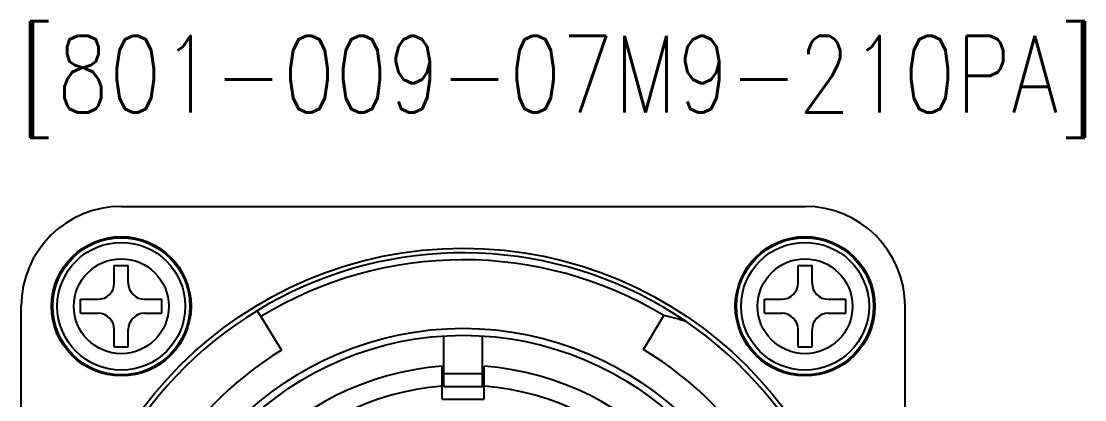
# Model space of a CAD drawing. Extents: x 260 to 819, y -886 to -454.
# Drawn here: x 357.7 to 411.4, y -639.7 to -620.6 of the extents above; entities that cross this region are included whole.
import ezdxf

# ---------------------------------------------------------------- set-up
doc = ezdxf.new("R2010")
doc.units = 0
doc.header["$LTSCALE"] = 150
doc.header["$MEASUREMENT"] = 0
doc.layers.get('0').update_dxf_attribs({"color": 6, "linetype": 'CONTINUOUS'})
doc.layers.add('현배선도', color=7, linetype='CONTINUOUS')
doc.styles.get("Standard").update_dxf_attribs({"font": 'romans.shx', "width": 0.8, "bigfont": 'whgtxt.shx'})

msp = doc.modelspace()

# ---------------------------------------------------------------- linework, layer by layer
at = {"color": 7, "linetype": 'Continuous'}
for p, q in [((362.757, -629.939), (397.302, -629.939)), ((362.405, -633.817), (362.405, -632.936)), ((362.405, -632.936), (363.11, -632.936)), ((363.11, -633.817), (363.11, -632.936)), ((396.95, -633.817), (396.95, -632.936)), ((396.95, -632.936), (397.655, -632.936)), ((397.655, -633.817), (397.655, -632.936)), ((357.705, -669.537), (357.705, -634.992)), ((360.701, -635.344), (360.701, -634.639)), ((360.701, -634.639), (361.582, -634.639)), ((363.932, -634.639), (364.813, -634.639)), ((364.813, -635.344), (364.813, -634.639)), ((395.246, -635.344), (395.246, -634.639)), ((395.246, -634.639), (396.127, -634.639)), ((398.477, -634.639), (399.358, -634.639)), ((399.358, -635.344), (399.358, -634.639)), ((402.355, -669.537), (402.355, -634.992)), ((360.701, -635.344), (361.582, -635.344)), ((363.932, -635.344), (364.813, -635.344)), ((369.621, -635.215), (369.805, -635.516)), ((369.805, -635.516), (370.846, -637.221)), ((389.141, -637.177), (390.173, -635.467)), ((395.246, -635.344), (396.127, -635.344)), ((398.477, -635.344), (399.358, -635.344)), ((362.405, -637.048), (362.405, -636.167)), ((363.11, -637.048), (363.11, -636.167)), ((379.06, -638.399), (379.06, -636.49)), ((380.999, -638.399), (380.999, -636.49)), ((396.95, -637.048), (396.95, -636.167)), ((397.655, -637.048), (397.655, -636.167)), ((362.405, -637.048), (363.11, -637.048)), ((396.95, -637.048), (397.655, -637.048)), ((378.972, -639.029), (378.972, -638.027)), ((381.087, -639.029), (381.087, -638.027)), ((379.06, -639.046), (379.06, -638.399)), ((379.06, -638.399), (380.999, -638.399)), ((380.999, -639.046), (380.999, -638.399)), ((378.972, -639.692), (378.972, -639.029)), ((379.06, -639.046), (380.999, -639.046)), ((381.087, -639.692), (381.087, -639.029)), ((378.972, -639.692), (381.087, -639.692))]:
    msp.add_line(p, q, dxfattribs=at)
for centre, radius in [((362.757, -634.992), 3.525), ((362.757, -634.992), 3.466), ((362.757, -634.992), 3.231), ((397.302, -634.992), 3.525), ((397.302, -634.992), 3.466), ((397.302, -634.992), 3.231), ((380.03, -652.264), 20.21), ((362.757, -634.992), 2.399), ((397.302, -634.992), 2.399), ((380.03, -652.264), 16.156), ((380.03, -652.264), 15.804)]:
    msp.add_circle(centre, radius, dxfattribs=at)
for centre, radius, start, end in [((362.757, -634.992), 5.053, 90, 180), ((397.302, -634.992), 5.053, 0, 90), ((380.03, -652.264), 19.975, 1.401, 121.4042), ((380.03, -652.264), 19.623, 58.8721, 121.4042), ((361.582, -633.817), 0.822, 270, 0), ((363.932, -633.817), 0.822, 180, 270), ((396.127, -633.817), 0.822, 270, 0), ((398.477, -633.817), 0.822, 180, 270), ((380.03, -652.264), 19.975, 121.4009, 241.4042), ((361.582, -636.167), 0.822, 0, 90), ((363.932, -636.167), 0.822, 90, 180), ((385.688, -655.138), 20.176, 73.9547, 77.1537), ((396.127, -636.167), 0.822, 0, 90), ((398.477, -636.167), 0.822, 90, 180), ((380.03, -652.264), 17.625, 1.4042, 58.8721), ((380.03, -652.264), 17.625, 121.4042, 178.8721), ((380.03, -652.264), 14.276, 94.248, 85.752), ((380.03, -652.264), 14.217, 93.9096, 94.2656), ((380.03, -652.264), 14.217, 85.7344, 86.0904), ((380.03, -652.264), 13.277, 94.5682, 85.4318), ((380.03, -652.264), 13.454, 94.1319, 94.5082), ((380.03, -652.264), 13.454, 85.4917, 85.8681)]:
    msp.add_arc(centre, radius, start, end, dxfattribs=at)

# ---------------------------------------------------------------- texts
at = {"layer": '현배선도', "color": 4, "width": 0.8}
msp.add_text('[801-009-07M9-210PA]', height=3.87495, dxfattribs=at).set_placement((357.625, -625.186))

doc.saveas('drawing.dxf')
